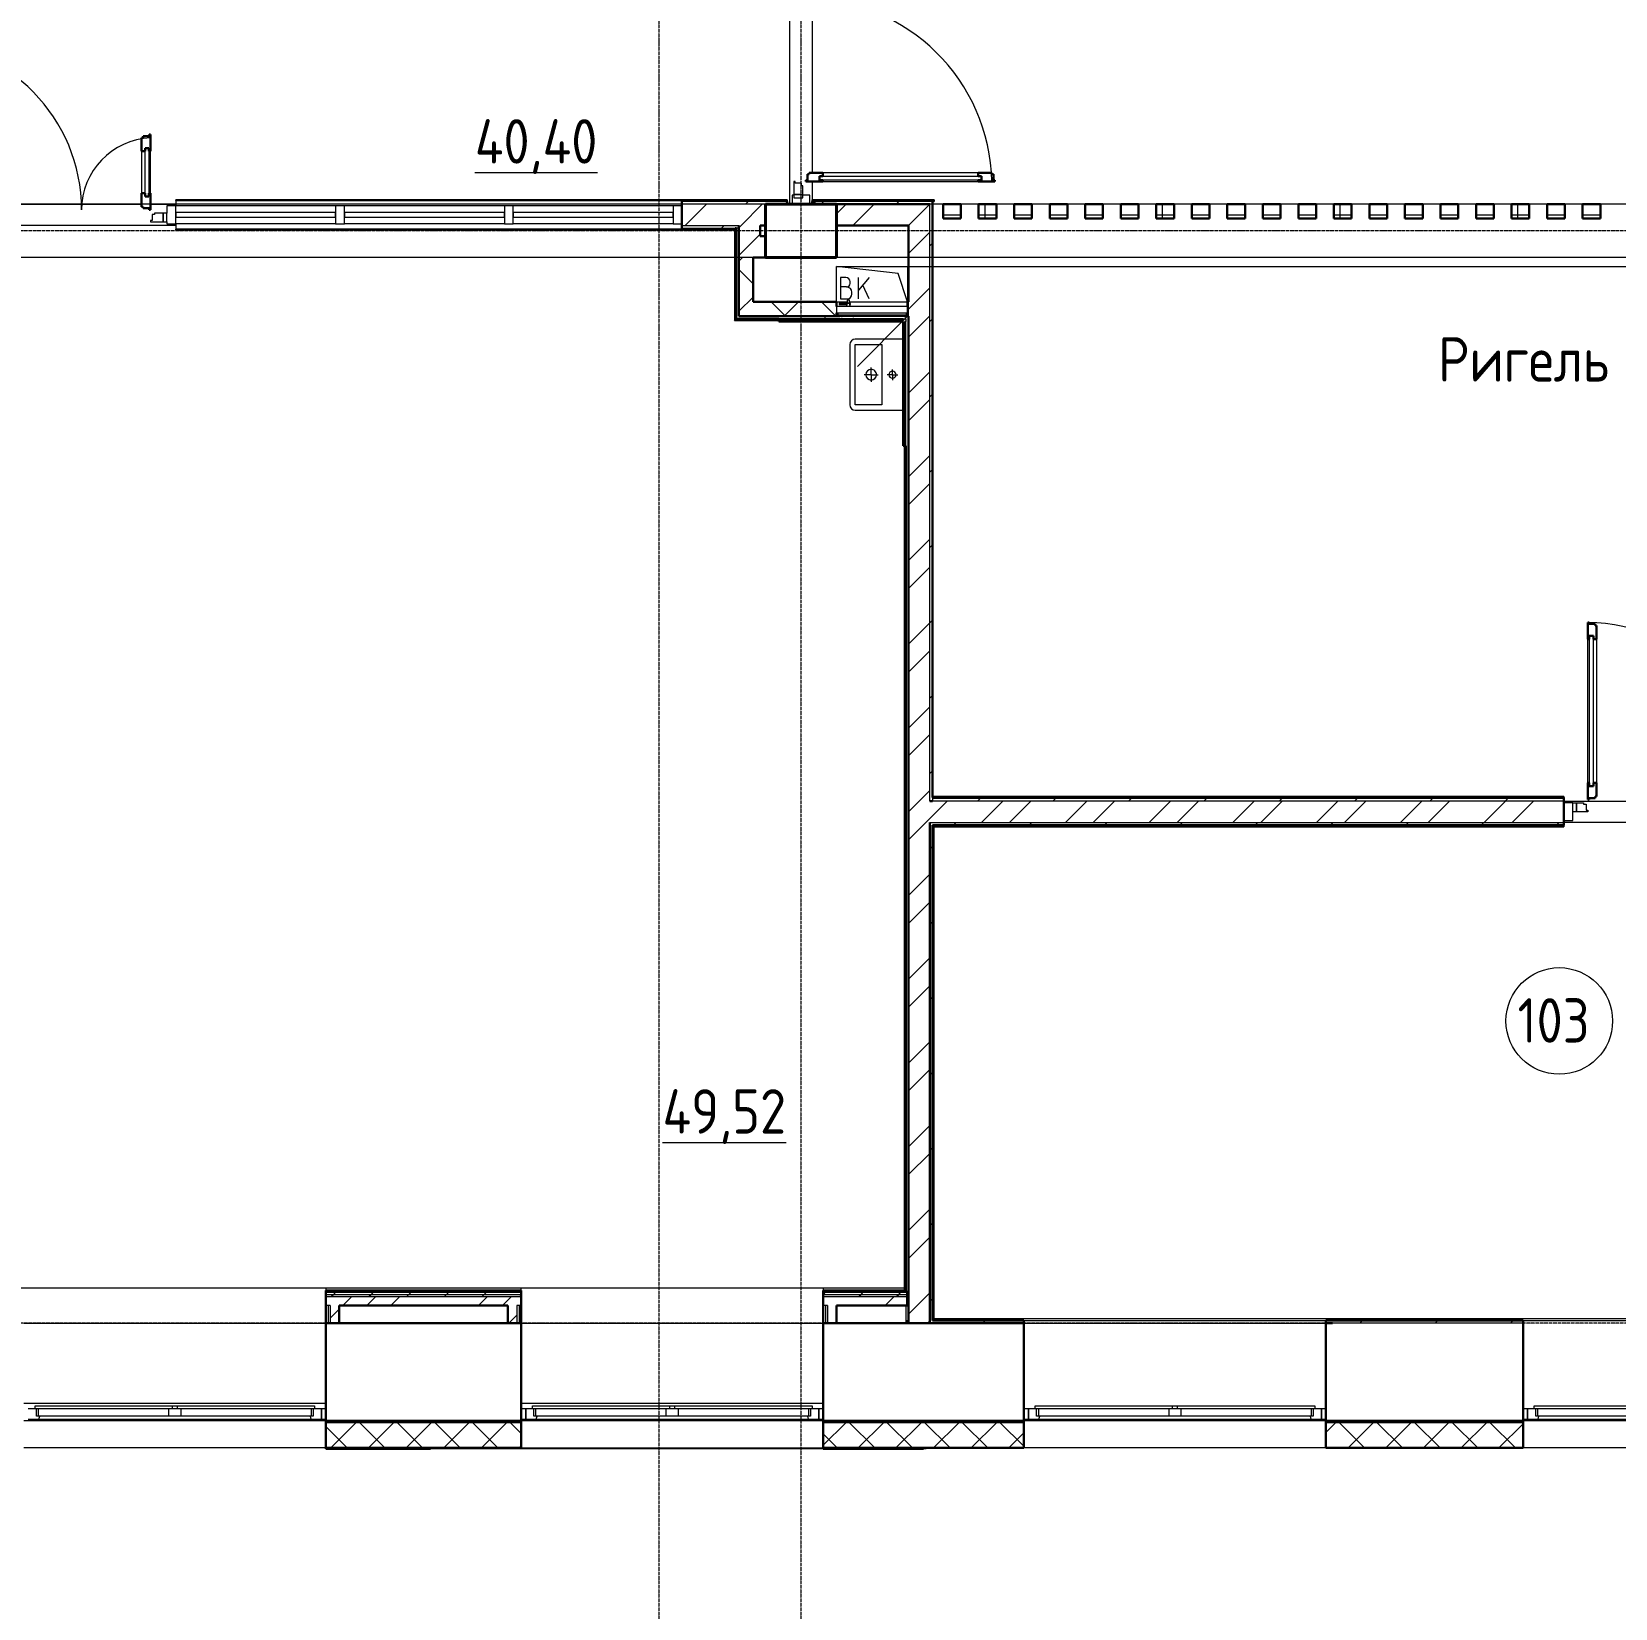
# Model space of a CAD drawing. Header units: millimetres. Extents: x -215207 to 92095, y -30385 to 123050.
# Drawn here: x -186466 to -177550, y -17164 to -8287 of the extents above; entities that cross this region are included whole.
import ezdxf

# ---------------------------------------------------------------- set-up
doc = ezdxf.new("R2010")
doc.units = ezdxf.units.MM
for name, pattern in [('ADSK_Линия сетки', [25, 20, -2.5, 0, -2.5]), ('ADSK_Сверху', [4.5, 3, -1.5]), ('ADSK_Штриховая_ш3 п1_5', [4.5, 3, -1.5])]:
    doc.linetypes.add(name, pattern=pattern)
for name, color, linetype, lineweight in [('_ Окна', 7, 'Continuous', 9), ('Аннотация', 7, 'Continuous', 20), ('Витраж', 7, 'Continuous', 9), ('Двери', 7, 'Continuous', 9), ('Линии', 7, 'Continuous', 9), ('Марки помещений', 7, 'Continuous', 20), ('Несущие колонны', 7, 'Continuous', 20), ('Оборудование', 7, 'Continuous', 20), ('Ограждение', 7, 'Continuous', 9), ('Окна', 7, 'Continuous', 9), ('Оси', 7, 'Continuous', 9), ('Панели витража', 7, 'Continuous', 9), ('Перекрытие', 7, 'Continuous', 20), ('Стены внутренние', 7, 'Continuous', 20), ('Стены наружные', 7, 'Continuous', 20), ('Стены штриховка', 7, 'Continuous', 9), ('Узлы', 7, 'Continuous', 20)]:
    doc.layers.add(name, color=color, linetype=linetype, lineweight=lineweight)
doc.layers.add('Двери открывание', color=7, linetype='Continuous', lineweight=9, true_color=0xc0c0c0)
doc.styles.add('GOST Common_3', font='GOST_Common.ttf', dxfattribs={"width": 0.9, "height": 2.5})

# ---------------------------------------------------------------- blocks, each defined once
blk = doc.blocks.new('1 этаж 21082025')
at = {"lineweight": 18}
for p, q in [((18346.8, -41090.9), (18000, -41050)), ((18000, -41250), (18000, -41050)), ((18000, -41050), (18400, -41050)), ((18400, -41250), (18346.8, -41090.9)), ((18400, -41050), (18400, -41250)), ((18053.3, -41112.8), (18023.3, -41112.8)), ((18023.3, -41112.8), (18023.3, -41232.8)), ((18056.6, -41166.1), (18023.3, -41166.1)), ((18076.6, -41146.1), (18076.6, -41136.1)), ((18183.3, -41112.8), (18123.3, -41184.3)), ((18123.3, -41232.8), (18123.3, -41112.8)), ((18183.3, -41232.8), (18147.3, -41155.6)), ((18023.3, -41232.8), (18059.9, -41232.8)), ((18086.6, -41206.1), (18086.6, -41196.1))]:
    blk.add_line(p, q, dxfattribs=at)
for centre, radius, start, end in [((18053.3, -41136.1), 23.3, 0, 90), ((18056.6, -41146.1), 20, 270, 0), ((18056.6, -41196.1), 30, 0, 90), ((18059.9, -41206.1), 26.7, 270, 0)]:
    blk.add_arc(centre, radius, start, end, dxfattribs=at)
at = {"layer": '_ Окна', "lineweight": 18}
for p, q in [((13488, -47482), (13450, -47482)), ((13496, -47523), (13496, -47482)), ((15054, -47482), (15054, -47523)), ((15100, -47482), (15062, -47482)), ((15100, -47540), (15100, -47482)), ((16288, -47482), (16250, -47482)), ((16250, -47482), (16250, -47540)), ((16296, -47523), (16296, -47482)), ((17854, -47482), (17854, -47523)), ((17900, -47482), (17862, -47482)), ((17900, -47540), (17900, -47482)), ((19118, -47482), (19080, -47482)), ((19080, -47482), (19080, -47540)), ((19126, -47523), (19126, -47482)), ((20684, -47482), (20684, -47523)), ((20730, -47482), (20692, -47482)), ((20730, -47540), (20730, -47482)), ((21928, -47482), (21890, -47482)), ((21890, -47482), (21890, -47540)), ((21936, -47523), (21936, -47482)), ((13450, -47540), (13509.4, -47540)), ((13508, -47523), (13496, -47523)), ((13509.4, -47540), (13514, -47523)), ((15036, -47523), (15040.6, -47540)), ((15040.6, -47540), (15100, -47540)), ((15054, -47523), (15042, -47523)), ((16250, -47540), (16309.4, -47540)), ((16308, -47523), (16296, -47523)), ((16309.4, -47540), (16314, -47523)), ((17836, -47523), (17840.6, -47540)), ((17840.6, -47540), (17900, -47540)), ((17854, -47523), (17842, -47523)), ((19080, -47540), (19139.4, -47540)), ((19138, -47523), (19126, -47523)), ((19139.4, -47540), (19144, -47523)), ((20666, -47523), (20670.6, -47540)), ((20670.6, -47540), (20730, -47540)), ((20684, -47523), (20672, -47523)), ((21890, -47540), (21949.4, -47540)), ((21948, -47523), (21936, -47523)), ((21949.4, -47540), (21954, -47523))]:
    blk.add_line(p, q, dxfattribs=at)
at = {"layer": '_ Окна'}
for p, q in [((15125, -47482), (15100, -47482)), ((15100, -47482), (15100, -47540)), ((16250, -47482), (16225, -47482)), ((16250, -47540), (16250, -47482)), ((17925, -47482), (17900, -47482)), ((17900, -47482), (17900, -47540)), ((19080, -47482), (19055, -47482)), ((19080, -47540), (19080, -47482)), ((20755, -47482), (20730, -47482)), ((20730, -47482), (20730, -47540)), ((21890, -47482), (21865, -47482)), ((21890, -47540), (21890, -47482)), ((15100, -47540), (15125, -47540)), ((16225, -47540), (16250, -47540)), ((17900, -47540), (17925, -47540)), ((19055, -47540), (19080, -47540)), ((20730, -47540), (20755, -47540)), ((21865, -47540), (21890, -47540))]:
    blk.add_line(p, q, dxfattribs=at)
at = {"layer": 'Витраж', "lineweight": 18, "extrusion": (0, 0, -1)}
for p, q in [((17750, -40650), (17750, -40700)), ((17760, -40650), (17750, -40650)), ((17850, -40650), (17810, -40650)), ((17850, -40700), (17850, -40650)), ((14280, -40710), (14230, -40710)), ((14230, -40710), (14230, -40750)), ((14280, -40810), (14280, -40710)), ((15229.7, -40710), (15179.7, -40710)), ((15179.7, -40710), (15179.7, -40810)), ((15229.7, -40810), (15229.7, -40710)), ((16180, -40710), (16130, -40710)), ((16130, -40710), (16130, -40810)), ((16180, -40810), (16180, -40710)), ((17130, -40710), (17080, -40710)), ((17080, -40710), (17080, -40810)), ((17130, -40810), (17130, -40710)), ((17750, -40700), (17850, -40700)), ((14230, -40800), (14230, -40810)), ((14230, -40810), (14280, -40810)), ((15179.7, -40810), (15229.7, -40810)), ((16130, -40810), (16180, -40810)), ((17080, -40810), (17130, -40810)), ((22145, -44070), (22095, -44070)), ((22095, -44070), (22095, -44170)), ((22145, -44170), (22145, -44120)), ((22095, -44170), (22145, -44170))]:
    blk.add_line(p, q, dxfattribs=at)
at = {"layer": 'Витраж'}
for p, q in [((15179.7, -40710), (14280, -40710)), ((16130, -40710), (15229.7, -40710)), ((17080, -40710), (16180, -40710)), ((15179.7, -40810), (14280, -40810)), ((16130, -40810), (15229.7, -40810)), ((17080, -40810), (16180, -40810))]:
    blk.add_line(p, q, dxfattribs=at)
at = {"layer": 'Двери', "lineweight": 30}
for p, q in [((14096, -40326), (14088, -40326)), ((14088, -40326), (14088, -40402)), ((14130, -40317), (14096, -40317)), ((14096, -40317), (14096, -40326)), ((14108, -40402), (14108, -40384)), ((14108, -40384), (14129, -40384)), ((14129, -40384), (14129, -40402)), ((14138, -40308), (14130, -40308)), ((14130, -40308), (14130, -40317)), ((14138, -40402), (14138, -40308)), ((14088, -40402), (14108, -40402)), ((14129, -40402), (14138, -40402)), ((17837, -40531), (17837, -40565)), ((17846, -40531), (17837, -40531)), ((17922, -40523), (17846, -40523)), ((17846, -40523), (17846, -40531)), ((17922, -40543), (17904, -40543)), ((17904, -40543), (17904, -40564)), ((17904, -40564), (17922, -40564)), ((17922, -40523), (17922, -40543)), ((17922, -40564), (17922, -40573)), ((18874, -40523), (18798, -40523)), ((18798, -40523), (18798, -40543)), ((18798, -40543), (18816, -40543)), ((18798, -40564), (18798, -40573)), ((18816, -40564), (18798, -40564)), ((18816, -40543), (18816, -40564)), ((18874, -40531), (18874, -40523)), ((18883, -40531), (18874, -40531)), ((18883, -40565), (18883, -40531)), ((14088, -40638), (14088, -40714)), ((14088, -40638), (14108, -40638)), ((14108, -40638), (14108, -40656)), ((14129, -40638), (14138, -40638)), ((14129, -40656), (14129, -40638)), ((14138, -40732), (14138, -40638)), ((17837, -40565), (17828, -40565)), ((17828, -40565), (17828, -40573)), ((17828, -40573), (17922, -40573)), ((18798, -40573), (18892, -40573)), ((18892, -40565), (18883, -40565)), ((18892, -40573), (18892, -40565)), ((14088, -40714), (14096, -40714)), ((14096, -40714), (14096, -40723)), ((14096, -40723), (14130, -40723)), ((14108, -40656), (14129, -40656)), ((14130, -40723), (14130, -40732)), ((14130, -40732), (14138, -40732)), ((22229, -43054), (22237, -43054)), ((22229, -43148), (22229, -43054)), ((22237, -43054), (22237, -43063)), ((22238, -43148), (22229, -43148)), ((22237, -43063), (22271, -43063)), ((22238, -43130), (22238, -43148)), ((22262, -43130), (22238, -43130)), ((22262, -43148), (22262, -43130)), ((22279, -43148), (22262, -43148)), ((22271, -43063), (22271, -43072)), ((22271, -43072), (22279, -43072)), ((22279, -43072), (22279, -43148)), ((22229, -44052), (22229, -43958)), ((22238, -43958), (22229, -43958)), ((22238, -43976), (22238, -43958)), ((22262, -43976), (22238, -43976)), ((22262, -43958), (22262, -43976)), ((22279, -43958), (22262, -43958)), ((22271, -44034), (22271, -44043)), ((22279, -44034), (22271, -44034)), ((22279, -43958), (22279, -44034)), ((22237, -44052), (22229, -44052)), ((22237, -44043), (22237, -44052)), ((22271, -44043), (22237, -44043))]:
    blk.add_line(p, q, dxfattribs=at)
at = {"layer": 'Двери'}
for p, q in [((14108, -40656), (14108, -40384)), ((14108, -40384), (14129, -40384)), ((14129, -40384), (14129, -40656)), ((14088, -40402), (14088, -40638)), ((14138, -40638), (14138, -40402)), ((17904, -40543), (18816, -40543)), ((17904, -40564), (17904, -40543)), ((18816, -40564), (17904, -40564)), ((18798, -40523), (17922, -40523)), ((18816, -40543), (18816, -40564)), ((17768, -40573), (17760, -40573)), ((17760, -40573), (17760, -40645)), ((17810, -40645), (17760, -40645)), ((17760, -40645), (17760, -40665)), ((17760, -40645), (17810, -40645)), ((17768, -40582), (17768, -40573)), ((17802, -40582), (17768, -40582)), ((17802, -40596), (17802, -40582)), ((17810, -40596), (17802, -40596)), ((17810, -40645), (17810, -40596)), ((17810, -40665), (17810, -40645)), ((17922, -40573), (18798, -40573)), ((14129, -40656), (14108, -40656)), ((17760, -40665), (17810, -40665)), ((14147, -40792), (14138, -40792)), ((14138, -40792), (14138, -40800)), ((14138, -40800), (14210, -40800)), ((14161, -40758), (14147, -40758)), ((14147, -40758), (14147, -40792)), ((14161, -40750), (14161, -40758)), ((14210, -40750), (14161, -40750)), ((14230, -40750), (14210, -40750)), ((14210, -40750), (14210, -40800)), ((14210, -40800), (14210, -40750)), ((14210, -40800), (14230, -40800)), ((14230, -40800), (14230, -40750)), ((22229, -43958), (22229, -43148)), ((22238, -43130), (22238, -43976)), ((22262, -43130), (22238, -43130)), ((22262, -43976), (22262, -43130)), ((22279, -43148), (22279, -43958)), ((22238, -43976), (22262, -43976)), ((22145, -44070), (22165, -44070)), ((22145, -44120), (22145, -44070)), ((22165, -44120), (22145, -44120)), ((22165, -44070), (22165, -44120)), ((22165, -44070), (22206, -44070)), ((22165, -44120), (22165, -44070)), ((22229, -44120), (22165, -44120)), ((22206, -44070), (22206, -44078)), ((22206, -44078), (22220, -44078)), ((22220, -44078), (22220, -44112)), ((22220, -44112), (22229, -44112)), ((22229, -44112), (22229, -44120))]:
    blk.add_line(p, q, dxfattribs=at)
at = {"layer": 'Двери открывание'}
for centre, radius, start, end in [((17828, -40591), 1046, 0.98602, 90), ((12804, -40732), 946, 0, 88.90974), ((14156, -40732), 406, 92.54104, 180), ((22211, -44052), 998, 0, 88.96655)]:
    blk.add_arc(centre, radius, start, end, dxfattribs=at)
at = {"layer": 'Линии', "linetype": 'ADSK_Сверху'}
for p, q in [((43405, -40700), (10195, -40700)), ((43405, -41000), (10195, -41000))]:
    blk.add_line(p, q, dxfattribs=at)
at = {"layer": 'Линии', "linetype": 'ADSK_Штриховая_ш3 п1_5'}
blk.add_line((18000, -41050), (30560, -41050), dxfattribs=at)
at = {"layer": 'Марки помещений'}
blk.add_circle((22068.7, -45298.1), 300, dxfattribs=at)
at = {"layer": 'Несущие колонны', "lineweight": 40}
for p, q in [((17600, -40700), (18000, -40700)), ((17600, -41000), (17600, -40700)), ((18000, -40700), (17600, -40700)), ((18000, -40700), (18000, -41000)), ((17600, -40820), (17600, -41000)), ((18000, -41000), (18000, -40820)), ((18000, -41000), (17600, -41000)), ((17600, -41000), (18000, -41000))]:
    blk.add_line(p, q, dxfattribs=at)
at = {"layer": 'Несущие колонны'}
for p, q in [((17600, -40700), (17600, -40820)), ((18000, -40820), (18000, -40700))]:
    blk.add_line(p, q, dxfattribs=at)
at = {"layer": 'Оборудование'}
for p, q in [((18000, -41275), (18000, -41311.4)), ((18400, -41275), (18000, -41275)), ((18015.8, -41259.6), (18015.8, -41264.6)), ((18061.7, -41259.6), (18015.8, -41259.6)), ((18015.8, -41264.6), (18061.7, -41264.6)), ((18056.8, -41259.1), (18056.8, -41275)), ((18076.1, -41259.1), (18056.8, -41259.1)), ((18060.4, -41257.1), (18058.4, -41259.1)), ((18060.4, -41239.7), (18060.4, -41257.1)), ((18072.6, -41239.7), (18060.4, -41239.7)), ((18072.6, -41257.1), (18060.4, -41257.1)), ((18079.6, -41259.6), (18071.3, -41259.6)), ((18071.3, -41264.6), (18079.6, -41264.6)), ((18072.6, -41257.1), (18072.6, -41239.7)), ((18074.6, -41259.1), (18072.6, -41257.1)), ((18076.1, -41275), (18076.1, -41259.1)), ((18079.6, -41264.6), (18079.6, -41259.6)), ((18400, -41311.4), (18400, -41275)), ((18000.9, -41312.3), (18399.1, -41312.3)), ((18007, -41312.3), (18007, -41322)), ((18008, -41323), (18392, -41323)), ((18019, -41324.5), (18019, -41330)), ((18019, -41330), (18381, -41330)), ((18028, -41330), (18028, -41332)), ((18028, -41332), (18032, -41332)), ((18092.5, -41332), (18032, -41332)), ((18092.5, -41332), (18096.5, -41332)), ((18096.5, -41332), (18096.5, -41330)), ((18400, -41330), (18117.2, -41612.8)), ((18381, -41330), (18381, -41324.5)), ((18393, -41322), (18393, -41312.3))]:
    blk.add_line(p, q, dxfattribs=at)
for points, knots in [([(18000, -41311.4), (18000, -41311.5), (18000, -41311.6), (18000.1, -41311.8), (18000.2, -41312), (18000.4, -41312.1), (18000.5, -41312.2), (18000.7, -41312.3), (18000.8, -41312.3), (18000.9, -41312.3)], [0, 0, 0, 0, 0.166667, 0.333333, 0.458333, 0.583333, 0.708333, 0.833333, 1, 1, 1, 1]), ([(18007, -41322), (18007, -41322.1), (18007, -41322.3), (18007.1, -41322.5), (18007.2, -41322.7), (18007.4, -41322.8), (18007.5, -41322.9), (18007.6, -41322.9), (18007.7, -41323), (18007.9, -41323), (18008, -41323)], [0, 0, 0, 0, 0.166667, 0.333333, 0.458333, 0.583333, 0.666667, 0.75, 0.833333, 1, 1, 1, 1]), ([(18017.5, -41323), (18017.6, -41323), (18017.8, -41323), (18018.1, -41323.1), (18018.2, -41323.2), (18018.4, -41323.3), (18018.6, -41323.4), (18018.7, -41323.6), (18018.8, -41323.8), (18018.9, -41323.9), (18019, -41324.2), (18019, -41324.4), (18019, -41324.5)], [0, 0, 0, 0, 0.166667, 0.25, 0.333333, 0.416667, 0.5, 0.583333, 0.666667, 0.75, 0.833333, 1, 1, 1, 1]), ([(18381, -41324.5), (18381, -41324.4), (18381, -41324.2), (18381.1, -41323.9), (18381.2, -41323.8), (18381.3, -41323.6), (18381.4, -41323.4), (18381.6, -41323.3), (18381.8, -41323.2), (18381.9, -41323.1), (18382.2, -41323), (18382.4, -41323), (18382.5, -41323)], [-1, -1, -1, -1, -0.833333, -0.75, -0.666667, -0.583333, -0.5, -0.416667, -0.333333, -0.25, -0.166667, 0, 0, 0, 0]), ([(18392, -41323), (18392.1, -41323), (18392.3, -41323), (18392.4, -41322.9), (18392.5, -41322.9), (18392.6, -41322.8), (18392.8, -41322.7), (18392.9, -41322.5), (18393, -41322.3), (18393, -41322.1), (18393, -41322)], [-1, -1, -1, -1, -0.833333, -0.75, -0.666667, -0.583333, -0.458333, -0.333333, -0.166667, 0, 0, 0, 0]), ([(18399.1, -41312.3), (18399.2, -41312.3), (18399.3, -41312.3), (18399.5, -41312.2), (18399.6, -41312.1), (18399.8, -41312), (18399.9, -41311.8), (18400, -41311.6), (18400, -41311.5), (18400, -41311.4)], [-1, -1, -1, -1, -0.833333, -0.75, -0.583333, -0.458333, -0.333333, -0.166667, 0, 0, 0, 0])]:
    blk.add_open_spline(points, degree=3, knots=knots, dxfattribs=at)
at = {"layer": 'Ограждение'}
for p, q in [((14280, -40680), (14280, -40675)), ((17722.5, -40675), (14280, -40675)), ((17722.5, -40675), (17722.5, -40685)), ((17862.5, -40685), (17862.5, -40675)), ((18550, -40675), (17862.5, -40675)), ((18540, -40685), (18550, -40685)), ((18550, -40675), (18550, -40685)), ((14280, -40845), (14280, -40840)), ((14280, -40845), (17425, -40845)), ((17425, -40845), (17430, -40840)), ((17425, -40845), (17425, -41355)), ((17425, -41355), (17430, -41350)), ((17425, -41355), (17675, -41355)), ((18380, -42060), (18380, -46800)), ((22095, -44035), (18540, -44035)), ((22095, -44035), (22095, -44040)), ((18540, -44195), (18550, -44205)), ((18550, -44205), (22095, -44205)), ((18550, -46975), (18550, -44205)), ((22095, -44195), (22095, -44205)), ((10215, -46800), (18385, -46800)), ((13425, -46800), (15125, -46800)), ((15125, -46800), (15125, -46815)), ((16225, -46815), (16225, -46800)), ((16225, -46800), (17925, -46800)), ((17925, -46800), (17925, -46815)), ((18390, -46900), (18390, -47000)), ((18550, -46975), (18540, -46985)), ((24390, -46975), (18550, -46975)), ((13425, -47000), (15125, -47000)), ((16225, -47000), (17925, -47000)), ((13425, -47450), (15125, -47450)), ((16225, -47450), (17925, -47450))]:
    blk.add_line(p, q, dxfattribs=at)
at = {"layer": 'Ограждение', "linetype": 'Continuous'}
for p, q in [((14336, -40680), (14336, -40675)), ((14936, -40680), (14936, -40675)), ((15536, -40680), (15536, -40675)), ((16136, -40680), (16136, -40675)), ((16736, -40680), (16736, -40675)), ((17336, -40680), (17336, -40675)), ((17936, -40680), (17936, -40675)), ((18536, -40680), (18536, -40675)), ((19136, -44040), (19136, -44035)), ((19736, -44040), (19736, -44035)), ((20336, -44040), (20336, -44035)), ((20936, -44040), (20936, -44035)), ((21536, -44040), (21536, -44035))]:
    blk.add_line(p, q, dxfattribs=at)
at = {"layer": 'Окна'}
for p, q in [((13488, -47465), (14260, -47465)), ((13488, -47482), (13488, -47465)), ((14260, -47482), (13488, -47482)), ((13508, -47523), (13508, -47482)), ((14240, -47482), (14240, -47523)), ((14260, -47465), (14290, -47465)), ((14260, -47465), (14260, -47482)), ((14290, -47482), (14260, -47482)), ((14290, -47465), (15062, -47465)), ((14290, -47482), (14290, -47465)), ((15062, -47482), (14290, -47482)), ((14310, -47523), (14310, -47482)), ((15042, -47482), (15042, -47523)), ((15062, -47465), (15062, -47482)), ((16288, -47465), (17060, -47465)), ((16288, -47482), (16288, -47465)), ((17060, -47482), (16288, -47482)), ((16308, -47523), (16308, -47482)), ((17040, -47482), (17040, -47523)), ((17060, -47465), (17090, -47465)), ((17060, -47465), (17060, -47482)), ((17090, -47482), (17060, -47482)), ((17090, -47465), (17862, -47465)), ((17090, -47482), (17090, -47465)), ((17862, -47482), (17090, -47482)), ((17110, -47523), (17110, -47482)), ((17842, -47482), (17842, -47523)), ((17862, -47465), (17862, -47482)), ((19118, -47465), (19890, -47465)), ((19118, -47482), (19118, -47465)), ((19890, -47482), (19118, -47482)), ((19138, -47523), (19138, -47482)), ((19870, -47482), (19870, -47523)), ((19890, -47465), (19920, -47465)), ((19890, -47465), (19890, -47482)), ((19920, -47482), (19890, -47482)), ((19920, -47465), (20692, -47465)), ((19920, -47482), (19920, -47465)), ((20692, -47482), (19920, -47482)), ((19940, -47523), (19940, -47482)), ((20672, -47482), (20672, -47523)), ((20692, -47465), (20692, -47482)), ((21928, -47465), (22700, -47465)), ((21928, -47482), (21928, -47465)), ((22700, -47482), (21928, -47482)), ((21948, -47523), (21948, -47482)), ((14240, -47523), (13508, -47523)), ((13509.4, -47540), (15040.6, -47540)), ((14310, -47523), (14240, -47523)), ((15042, -47523), (14310, -47523)), ((17040, -47523), (16308, -47523)), ((16309.4, -47540), (17840.6, -47540)), ((17110, -47523), (17040, -47523)), ((17842, -47523), (17110, -47523)), ((19870, -47523), (19138, -47523)), ((19139.4, -47540), (20670.6, -47540)), ((19940, -47523), (19870, -47523)), ((20672, -47523), (19940, -47523)), ((22680, -47523), (21948, -47523)), ((21949.4, -47540), (23480.6, -47540))]:
    blk.add_line(p, q, dxfattribs=at)
at = {"layer": 'Оси', "linetype": 'ADSK_Линия сетки'}
for p, q in [((17000, -29900), (17000, -60626.1)), ((17800, -29900), (17800, -60626.1)), ((62867.3, -40850), (-14072.3, -40850)), ((62867.3, -47000), (-14072.3, -47000))]:
    blk.add_line(p, q, dxfattribs=at)
at = {"layer": 'Панели витража', "lineweight": 18}
for p, q in [((15179.7, -40747.5), (14280, -40747.5)), ((14280, -40747.5), (14280, -40772.5)), ((14280, -40772.5), (15179.7, -40772.5)), ((15179.7, -40772.5), (15179.7, -40747.5)), ((16130, -40747.5), (15229.7, -40747.5)), ((15229.7, -40747.5), (15229.7, -40772.5)), ((15229.7, -40772.5), (16130, -40772.5)), ((16130, -40772.5), (16130, -40747.5)), ((17080, -40747.5), (16180, -40747.5)), ((16180, -40747.5), (16180, -40772.5)), ((16180, -40772.5), (17080, -40772.5)), ((17080, -40772.5), (17080, -40747.5))]:
    blk.add_line(p, q, dxfattribs=at)
at = {"layer": 'Перекрытие', "color": 49, "true_color": 0x464646}
for p, q in [((17737.5, -40700), (17737.5, -38620)), ((12872, -40700), (14088, -40700)), ((14138, -40700), (14280, -40700)), ((18600, -40700), (18540, -40700)), ((18800, -40700), (18700, -40700)), ((19000, -40700), (18900, -40700)), ((19200, -40700), (19100, -40700)), ((19400, -40700), (19300, -40700)), ((19600, -40700), (19500, -40700)), ((19800, -40700), (19700, -40700)), ((20000, -40700), (19900, -40700)), ((20200, -40700), (20100, -40700)), ((20400, -40700), (20300, -40700)), ((20600, -40700), (20500, -40700)), ((20800, -40700), (20700, -40700)), ((21000, -40700), (20900, -40700)), ((21200, -40700), (21100, -40700)), ((21400, -40700), (21300, -40700)), ((21600, -40700), (21500, -40700)), ((21800, -40700), (21700, -40700)), ((22000, -40700), (21900, -40700)), ((22200, -40700), (22100, -40700)), ((22400, -40700), (22300, -40700)), ((18000, -41250), (18000, -41050)), ((18000, -41050), (18400, -41050)), ((18400, -41050), (18400, -41250))]:
    blk.add_line(p, q, dxfattribs=at)
at = {"layer": 'Стены внутренние', "lineweight": 30}
for p, q in [((18700, -40700), (18600, -40700)), ((18600, -40700), (18600, -40780)), ((18700, -40780), (18700, -40700)), ((18900, -40700), (18800, -40700)), ((18800, -40700), (18800, -40780)), ((18900, -40780), (18900, -40700)), ((19100, -40700), (19000, -40700)), ((19000, -40700), (19000, -40780)), ((19100, -40780), (19100, -40700)), ((19300, -40700), (19200, -40700)), ((19200, -40700), (19200, -40780)), ((19300, -40780), (19300, -40700)), ((19500, -40700), (19400, -40700)), ((19400, -40700), (19400, -40780)), ((19500, -40780), (19500, -40700)), ((19700, -40700), (19600, -40700)), ((19600, -40700), (19600, -40780)), ((19700, -40780), (19700, -40700)), ((19900, -40700), (19800, -40700)), ((19800, -40700), (19800, -40780)), ((19900, -40780), (19900, -40700)), ((20100, -40700), (20000, -40700)), ((20000, -40700), (20000, -40780)), ((20100, -40780), (20100, -40700)), ((20300, -40700), (20200, -40700)), ((20200, -40700), (20200, -40780)), ((20300, -40780), (20300, -40700)), ((20500, -40700), (20400, -40700)), ((20400, -40700), (20400, -40780)), ((20500, -40780), (20500, -40700)), ((20700, -40700), (20600, -40700)), ((20600, -40700), (20600, -40780)), ((20700, -40780), (20700, -40700)), ((20900, -40700), (20800, -40700)), ((20800, -40700), (20800, -40780)), ((20900, -40780), (20900, -40700)), ((21100, -40700), (21000, -40700)), ((21000, -40700), (21000, -40780)), ((21100, -40780), (21100, -40700)), ((21300, -40700), (21200, -40700)), ((21200, -40700), (21200, -40780)), ((21300, -40780), (21300, -40700)), ((21500, -40700), (21400, -40700)), ((21400, -40700), (21400, -40780)), ((21500, -40780), (21500, -40700)), ((21700, -40700), (21600, -40700)), ((21600, -40700), (21600, -40780)), ((21700, -40780), (21700, -40700)), ((21900, -40700), (21800, -40700)), ((21800, -40700), (21800, -40780)), ((21900, -40780), (21900, -40700)), ((22100, -40700), (22000, -40700)), ((22000, -40700), (22000, -40780)), ((22100, -40780), (22100, -40700)), ((22300, -40700), (22200, -40700)), ((22200, -40700), (22200, -40780)), ((22300, -40780), (22300, -40700)), ((18600, -40780), (18700, -40780)), ((18800, -40780), (18900, -40780)), ((19000, -40780), (19100, -40780)), ((19200, -40780), (19300, -40780)), ((19400, -40780), (19500, -40780)), ((19600, -40780), (19700, -40780)), ((19800, -40780), (19900, -40780)), ((20000, -40780), (20100, -40780)), ((20200, -40780), (20300, -40780)), ((20400, -40780), (20500, -40780)), ((20600, -40780), (20700, -40780)), ((20800, -40780), (20900, -40780)), ((21000, -40780), (21100, -40780)), ((21200, -40780), (21300, -40780)), ((21400, -40780), (21500, -40780)), ((21600, -40780), (21700, -40780)), ((21800, -40780), (21900, -40780)), ((22000, -40780), (22100, -40780)), ((22200, -40780), (22300, -40780)), ((15125, -47000), (15125, -47550)), ((16150, -47000), (15200, -47000)), ((16225, -47550), (16225, -47000)), ((17925, -47000), (17925, -47550)), ((18405, -47000), (18000, -47000)), ((19055, -47550), (19055, -47000)), ((20792.5, -47000), (20755, -47000)), ((20755, -47000), (20755, -47550)), ((21865, -47550), (21865, -47000)), ((15125, -47550), (16225, -47550)), ((15125, -47560), (15125, -47702)), ((16225, -47702), (16225, -47560)), ((17925, -47550), (19055, -47550)), ((17925, -47560), (17925, -47702)), ((19055, -47702), (19055, -47560)), ((20755, -47550), (21865, -47550)), ((20755, -47560), (20755, -47702)), ((21865, -47702), (21865, -47560)), ((15125, -47702), (16225, -47702)), ((17925, -47702), (19055, -47702)), ((20755, -47702), (21865, -47702))]:
    blk.add_line(p, q, dxfattribs=at)
at = {"layer": 'Стены внутренние', "linetype": 'Continuous', "lineweight": 9}
for p, q in [((18836, -40780), (18836, -40700)), ((19836, -40780), (19836, -40700)), ((20836, -40780), (20836, -40700)), ((21836, -40780), (21836, -40700)), ((18600, -40760.3), (18700, -40760.3)), ((18800, -40760.3), (18900, -40760.3)), ((19000, -40760.3), (19100, -40760.3)), ((19200, -40760.3), (19300, -40760.3)), ((19400, -40760.3), (19500, -40760.3)), ((19600, -40760.3), (19700, -40760.3)), ((19800, -40760.3), (19900, -40760.3)), ((20000, -40760.3), (20100, -40760.3)), ((20200, -40760.3), (20300, -40760.3)), ((20400, -40760.3), (20500, -40760.3)), ((20600, -40760.3), (20700, -40760.3)), ((20800, -40760.3), (20900, -40760.3)), ((21000, -40760.3), (21100, -40760.3)), ((21200, -40760.3), (21300, -40760.3)), ((21400, -40760.3), (21500, -40760.3)), ((21600, -40760.3), (21700, -40760.3)), ((21800, -40760.3), (21900, -40760.3)), ((22000, -40760.3), (22100, -40760.3)), ((22200, -40760.3), (22300, -40760.3)), ((15243.8, -47700), (15125, -47581.2)), ((15154.3, -47700), (15294.3, -47560)), ((15455.9, -47700), (15315.9, -47560)), ((15366.5, -47700), (15506.5, -47560)), ((15668, -47700), (15528, -47560)), ((15578.6, -47700), (15718.6, -47560)), ((15880.2, -47700), (15740.2, -47560)), ((15790.7, -47700), (15930.7, -47560)), ((16092.3, -47700), (15952.3, -47560)), ((16002.8, -47700), (16142.8, -47560)), ((16225, -47620.6), (16164.4, -47560)), ((17927, -47685), (18052, -47560)), ((18213.6, -47700), (18073.6, -47560)), ((18124.2, -47700), (18264.2, -47560)), ((18425.8, -47700), (18285.8, -47560)), ((18336.3, -47700), (18476.3, -47560)), ((18637.9, -47700), (18497.9, -47560)), ((18548.4, -47700), (18688.4, -47560)), ((18850, -47700), (18710, -47560)), ((18760.6, -47700), (18900.6, -47560)), ((19053, -47690.9), (18922.1, -47560)), ((20755, -47614.8), (20809.8, -47560)), ((20971.3, -47700), (20831.3, -47560)), ((20881.9, -47700), (21021.9, -47560)), ((21183.5, -47700), (21043.5, -47560)), ((21094, -47700), (21234, -47560)), ((21395.6, -47700), (21255.6, -47560)), ((21306.1, -47700), (21446.1, -47560)), ((21607.7, -47700), (21467.7, -47560)), ((21518.3, -47700), (21658.3, -47560)), ((21819.9, -47700), (21679.9, -47560)), ((21730.4, -47700), (21863, -47567.4)), ((16215, -47700), (16223, -47692)), ((18001.5, -47700), (17925, -47623.5)), ((17925, -47689.9), (17927, -47689.9)), ((18972.7, -47700), (19055, -47617.7)), ((20759.2, -47700), (20755, -47695.8)), ((15241.5, -47700), (15240.4, -47702)), ((16083.4, -47702), (16082.3, -47700)), ((17960.5, -47702), (17959.4, -47700)), ((18547.1, -47702), (18546, -47700)), ((21362.7, -47702), (21361.6, -47700))]:
    blk.add_line(p, q, dxfattribs=at)
at = {"layer": 'Стены внутренние'}
for p, q in [((19055, -47000), (20755, -47000)), ((21865, -47000), (20792.5, -47000)), ((15125, -47550), (13425, -47550)), ((17925, -47550), (16225, -47550)), ((20755, -47550), (19055, -47550)), ((23565, -47550), (21865, -47550)), ((15125, -47702), (13425, -47702)), ((20755, -47702), (19055, -47702)), ((23565, -47702), (21865, -47702))]:
    blk.add_line(p, q, dxfattribs=at)
at = {"layer": 'Стены наружные'}
for p, q in [((17862.5, -38767), (17862.5, -40523)), ((17862.5, -40573), (17862.5, -40675)), ((12872, -40700), (14088, -40700)), ((14138, -40700), (14280, -40700)), ((14280, -40680), (14280, -40710)), ((14280, -40680), (17130, -40680)), ((17600, -40820), (17600, -40700)), ((18000, -40700), (18000, -40820)), ((14280, -40820), (12680, -40820)), ((14280, -40810), (14280, -40840)), ((17130, -40840), (14280, -40840)), ((18000, -41250), (18060.4, -41250)), ((18072.6, -41250), (18400, -41250)), ((18375, -41345), (17675, -41345)), ((18390, -41360), (18385, -41360)), ((18390, -42060), (18390, -41360)), ((22095, -44060), (23325, -44060)), ((23325, -44180), (22095, -44180)), ((18390, -46985), (18397.5, -46985)), ((18397.5, -47000), (18397.5, -46985)), ((19055, -46985), (20755, -46985)), ((21865, -46985), (23565, -46985)), ((17925, -47707), (15715, -47707)), ((16225, -47702), (17925, -47702)), ((16225, -47702), (16225, -47707)), ((18504, -47707), (18490, -47707)), ((18504, -47707), (18504, -47702))]:
    blk.add_line(p, q, dxfattribs=at)
at = {"layer": 'Стены наружные', "lineweight": 30}
for p, q in [((17130, -40680), (17130, -40840)), ((17717.5, -40680), (17130, -40680)), ((17600, -40700), (17722.5, -40700)), ((17717.5, -40685), (17717.5, -40680)), ((17722.5, -40685), (17717.5, -40685)), ((17722.5, -40700), (17722.5, -40685)), ((17882.5, -40685), (17862.5, -40685)), ((17862.5, -40685), (17862.5, -40700)), ((17862.5, -40700), (18525, -40700)), ((18540, -40680), (17882.5, -40680)), ((17882.5, -40680), (17882.5, -40685)), ((18540, -44040), (18540, -40680)), ((17450, -40820), (17450, -41330)), ((17570, -40820), (17600, -40820)), ((17570, -40880), (17570, -40820)), ((18000, -40820), (18405, -40820)), ((18405, -40820), (18405, -41250)), ((17130, -40840), (17430, -40840)), ((17430, -40835), (17435, -40835)), ((17430, -40840), (17430, -41350)), ((17435, -40835), (17435, -41345)), ((17600, -40880), (17570, -40880)), ((17600, -41000), (17600, -40880)), ((17530, -41000), (17600, -41000)), ((17530, -41250), (17530, -41000)), ((18000, -41250), (17530, -41250)), ((18000, -41275), (18000, -41250)), ((18405, -41250), (18400, -41250)), ((18400, -41250), (18400, -41275)), ((17430, -41350), (18375, -41350)), ((17435, -41345), (17675, -41345)), ((18019, -41330), (17450, -41330)), ((17675, -41345), (17675, -41360)), ((17675, -41360), (18375, -41360)), ((18000, -41330), (18000, -41311.6)), ((18375, -41350), (18375, -41345)), ((18375, -41360), (18375, -42060)), ((18405, -41330), (18381, -41330)), ((18385, -41360), (18385, -46815)), ((18400, -41311.6), (18400, -41330)), ((18405, -47000), (18405, -41330)), ((18375, -42060), (18390, -42060)), ((18390, -42060), (18390, -46820)), ((22095, -44040), (18540, -44040)), ((22095, -44195), (22095, -44040)), ((18540, -44060), (18525, -44060)), ((18525, -47000), (18525, -44180)), ((18540, -44195), (22095, -44195)), ((18540, -46985), (18540, -44195)), ((15125, -46815), (15125, -47000)), ((16225, -46815), (15125, -46815)), ((16225, -47000), (16225, -46815)), ((17925, -46815), (17925, -47000)), ((18385, -46815), (17925, -46815)), ((18397.5, -46825), (18405, -46825)), ((18397.5, -46900), (18397.5, -46825)), ((15200, -46900), (16150, -46900)), ((15200, -47000), (15200, -46900)), ((16150, -46900), (16150, -47000)), ((18000, -46900), (18397.5, -46900)), ((18000, -47000), (18000, -46900)), ((15125, -47000), (15200, -47000)), ((16150, -47000), (16225, -47000)), ((17925, -47000), (18000, -47000)), ((18405, -47000), (19055, -47000)), ((19055, -46985), (18540, -46985)), ((19055, -47000), (19055, -46985)), ((21865, -46985), (20755, -46985)), ((20755, -46985), (20755, -47000)), ((21865, -47000), (21865, -46985)), ((16225, -47550), (15125, -47550)), ((15125, -47550), (15125, -47560)), ((16225, -47560), (16225, -47550)), ((19055, -47550), (17925, -47550)), ((17925, -47550), (17925, -47560)), ((19055, -47560), (19055, -47550)), ((21865, -47550), (20755, -47550)), ((20755, -47550), (20755, -47560)), ((21865, -47560), (21865, -47550)), ((15125, -47702), (15125, -47707)), ((15125, -47707), (15715, -47707)), ((15715, -47707), (15715, -47702)), ((17925, -47702), (17925, -47707)), ((17925, -47707), (18490, -47707)), ((18490, -47707), (18490, -47702))]:
    blk.add_line(p, q, dxfattribs=at)
at = {"layer": 'Стены наружные', "linetype": 'Continuous', "lineweight": 9}
for p, q in [((17148, -40820), (17268, -40700)), ((17148.9, -40685), (17153.9, -40680)), ((17219.6, -40685), (17224.6, -40680)), ((17290.3, -40685), (17295.3, -40680)), ((17361, -40685), (17366, -40680)), ((17431.7, -40685), (17436.7, -40680)), ((17462.3, -40820), (17582.3, -40700)), ((17487.4, -40700), (17502.4, -40685)), ((17502.4, -40685), (17507.4, -40680)), ((17573.1, -40685), (17578.1, -40680)), ((17643.8, -40685), (17648.8, -40680)), ((17714.5, -40685), (17717.5, -40682)), ((17911.7, -40700), (17926.7, -40685)), ((17926.7, -40685), (17931.7, -40680)), ((17997.4, -40685), (18002.4, -40680)), ((18000, -40753.8), (18053.8, -40700)), ((18068.1, -40685), (18073.1, -40680)), ((18091, -40820), (18211, -40700)), ((18138.8, -40685), (18143.8, -40680)), ((18209.5, -40685), (18214.5, -40680)), ((18280.2, -40685), (18285.2, -40680)), ((18335.9, -40700), (18350.9, -40685)), ((18350.9, -40685), (18355.9, -40680)), ((18405, -40820.3), (18525, -40700.3)), ((18421.7, -40685), (18426.7, -40680)), ((18492.4, -40685), (18497.4, -40680)), ((17352.4, -40835), (17367.4, -40820)), ((17450, -40832.3), (17462.3, -40820)), ((17135.3, -40840), (17140.3, -40835)), ((17206, -40840), (17211, -40835)), ((17276.7, -40840), (17281.7, -40835)), ((17347.4, -40840), (17352.4, -40835)), ((17418.1, -40840), (17423.1, -40835)), ((17430, -40898.8), (17435, -40893.8)), ((17450, -40989.5), (17559.5, -40880)), ((17559.5, -40880), (17570, -40869.5)), ((18405, -40977.4), (18525, -40857.4)), ((18525, -40935.2), (18540, -40920.2)), ((17430, -40969.5), (17435, -40964.5)), ((17450, -41020.3), (17470.3, -41000)), ((17430, -41040.3), (17435, -41035.3)), ((17530, -41147.4), (17450, -41067.4)), ((17430, -41111), (17435, -41106)), ((17430, -41181.7), (17435, -41176.7)), ((18405, -41291.7), (18525, -41171.7)), ((17430, -41252.4), (17435, -41247.4)), ((17450, -41303.1), (17530, -41223.1)), ((17712.6, -41330), (17632.6, -41250)), ((17705.9, -41330), (17785.9, -41250)), ((17995.4, -41330), (17915.4, -41250)), ((17430, -41323.1), (17435, -41318.1)), ((17473.8, -41350), (17478.8, -41345)), ((17544.5, -41350), (17549.5, -41345)), ((17615.2, -41350), (17620.2, -41345)), ((17675.9, -41360), (17690.9, -41345)), ((17685.9, -41350), (17690.9, -41345)), ((17756.7, -41350), (17761.7, -41345)), ((17827.4, -41350), (17832.4, -41345)), ((17898.1, -41350), (17903.1, -41345)), ((17936, -41345), (17936, -41330)), ((17968.8, -41350), (17973.8, -41345)), ((17988.8, -41330), (18000, -41318.8)), ((18039.5, -41350), (18044.5, -41345)), ((18100.2, -41360), (18115.2, -41345)), ((18110.2, -41350), (18115.2, -41345)), ((18180.9, -41350), (18185.9, -41345)), ((18251.6, -41350), (18256.6, -41345)), ((18322.3, -41350), (18327.3, -41345)), ((18405, -41448.9), (18525, -41328.9)), ((18525, -41359.5), (18540, -41344.5)), ((18385, -41428.8), (18390, -41423.8)), ((18375, -41509.5), (18390, -41494.5)), ((18385, -41499.5), (18390, -41494.5)), ((18385, -41570.2), (18390, -41565.2)), ((18385, -41640.9), (18390, -41635.9)), ((18385, -41711.6), (18390, -41706.6)), ((18405, -41763.2), (18525, -41643.2)), ((18385, -41782.3), (18390, -41777.3)), ((18405, -41920.4), (18525, -41800.4)), ((18525, -41783.7), (18540, -41768.7)), ((18385, -41853), (18390, -41848)), ((18375, -41933.7), (18390, -41918.7)), ((18385, -41923.7), (18390, -41918.7)), ((18385, -41994.4), (18390, -41989.4)), ((18385, -42065.2), (18390, -42060.2)), ((18385, -42135.9), (18390, -42130.9)), ((18405, -42234.7), (18525, -42114.7)), ((18385, -42206.6), (18390, -42201.6)), ((18525, -42208), (18540, -42193)), ((18385, -42277.3), (18390, -42272.3)), ((18385, -42348), (18390, -42343)), ((18405, -42391.8), (18525, -42271.8)), ((18385, -42418.7), (18390, -42413.7)), ((18385, -42489.4), (18390, -42484.4)), ((18385, -42560.1), (18390, -42555.1)), ((18405, -42706.1), (18525, -42586.1)), ((18385, -42630.8), (18390, -42625.8)), ((18385, -42701.6), (18390, -42696.6)), ((18525, -42632.3), (18540, -42617.3)), ((18385, -42772.3), (18390, -42767.3)), ((18405, -42863.3), (18525, -42743.3)), ((18385, -42843), (18390, -42838)), ((18385, -42913.7), (18390, -42908.7)), ((18385, -42984.4), (18390, -42979.4)), ((18385, -43055.1), (18390, -43050.1)), ((18405, -43177.6), (18525, -43057.6)), ((18525, -43056.5), (18540, -43041.5)), ((18385, -43125.8), (18390, -43120.8)), ((18385, -43196.5), (18390, -43191.5)), ((18405, -43334.7), (18525, -43214.7)), ((18385, -43267.2), (18390, -43262.2)), ((18385, -43337.9), (18390, -43332.9)), ((18385, -43408.7), (18390, -43403.7)), ((18385, -43479.4), (18390, -43474.4)), ((18525, -43480.8), (18540, -43465.8)), ((18385, -43550.1), (18390, -43545.1)), ((18405, -43649.1), (18525, -43529.1)), ((18385, -43620.8), (18390, -43615.8)), ((18385, -43691.5), (18390, -43686.5)), ((18385, -43762.2), (18390, -43757.2)), ((18405, -43806.2), (18525, -43686.2)), ((18385, -43832.9), (18390, -43827.9)), ((18385, -43903.6), (18390, -43898.6)), ((18525, -43905.1), (18540, -43890.1)), ((18385, -43974.3), (18390, -43969.3)), ((18385, -44045.1), (18390, -44040.1)), ((18405.5, -44120), (18525, -44000.5)), ((18597.2, -44045), (18602.2, -44040)), ((18667.9, -44045), (18672.9, -44040)), ((18738.6, -44045), (18743.6, -44040)), ((18809.3, -44045), (18814.3, -44040)), ((18880, -44045), (18885, -44040)), ((18950.7, -44045), (18955.7, -44040)), ((19021.5, -44045), (19026.5, -44040)), ((19092.2, -44045), (19097.2, -44040)), ((19162.9, -44045), (19167.9, -44040)), ((19233.6, -44045), (19238.6, -44040)), ((19304.3, -44045), (19309.3, -44040)), ((19375, -44045), (19380, -44040)), ((19445.7, -44045), (19450.7, -44040)), ((19516.4, -44045), (19521.4, -44040)), ((19587.1, -44045), (19592.1, -44040)), ((19657.8, -44045), (19662.8, -44040)), ((19728.6, -44045), (19733.6, -44040)), ((19799.3, -44045), (19804.3, -44040)), ((19870, -44045), (19875, -44040)), ((19940.7, -44045), (19945.7, -44040)), ((20011.4, -44045), (20016.4, -44040)), ((20082.1, -44045), (20087.1, -44040)), ((20152.8, -44045), (20157.8, -44040)), ((20223.5, -44045), (20228.5, -44040)), ((20294.2, -44045), (20299.2, -44040)), ((20365, -44045), (20370, -44040)), ((20435.7, -44045), (20440.7, -44040)), ((20506.4, -44045), (20511.4, -44040)), ((20577.1, -44045), (20582.1, -44040)), ((20647.8, -44045), (20652.8, -44040)), ((20718.5, -44045), (20723.5, -44040)), ((20789.2, -44045), (20794.2, -44040)), ((20859.9, -44045), (20864.9, -44040)), ((20930.6, -44045), (20935.6, -44040)), ((21001.4, -44045), (21006.4, -44040)), ((21072.1, -44045), (21077.1, -44040)), ((21142.8, -44045), (21147.8, -44040)), ((21213.5, -44045), (21218.5, -44040)), ((21284.2, -44045), (21289.2, -44040)), ((21354.9, -44045), (21359.9, -44040)), ((21425.6, -44045), (21430.6, -44040)), ((21496.3, -44045), (21501.3, -44040)), ((21567, -44045), (21572, -44040)), ((21637.7, -44045), (21642.7, -44040)), ((21708.5, -44045), (21713.5, -44040)), ((21779.2, -44045), (21784.2, -44040)), ((21849.9, -44045), (21854.9, -44040)), ((21920.6, -44045), (21925.6, -44040)), ((21991.3, -44045), (21996.3, -44040)), ((22062, -44045), (22067, -44040)), ((18385, -44115.8), (18390, -44110.8)), ((18405, -44120.5), (18405.5, -44120)), ((18525, -44157.7), (18622.7, -44060)), ((18794.3, -44060), (18809.3, -44045)), ((18817, -44180), (18937, -44060)), ((18974.1, -44180), (19094.1, -44060)), ((19218.6, -44060), (19233.6, -44045)), ((19288.4, -44180), (19408.4, -44060)), ((19445.6, -44180), (19565.6, -44060)), ((19642.8, -44060), (19657.8, -44045)), ((19759.9, -44180), (19879.9, -44060)), ((19917.1, -44180), (20037.1, -44060)), ((20067.1, -44060), (20082.1, -44045)), ((20231.4, -44180), (20351.4, -44060)), ((20388.5, -44180), (20508.5, -44060)), ((20491.4, -44060), (20506.4, -44045)), ((20702.8, -44180), (20822.8, -44060)), ((20860, -44180), (20980, -44060)), ((20915.6, -44060), (20930.6, -44045)), ((21174.3, -44180), (21294.3, -44060)), ((21331.4, -44180), (21451.4, -44060)), ((21339.9, -44060), (21354.9, -44045)), ((21645.8, -44180), (21765.8, -44060)), ((21764.2, -44060), (21779.2, -44045)), ((21802.9, -44180), (21922.9, -44060)), ((18385, -44186.5), (18390, -44181.5)), ((18405, -44277.7), (18525, -44157.7)), ((18659.3, -44195), (18674.3, -44180)), ((19083.6, -44195), (19098.6, -44180)), ((19507.8, -44195), (19522.8, -44180)), ((19932.1, -44195), (19947.1, -44180)), ((20356.4, -44195), (20371.4, -44180)), ((20780.6, -44195), (20795.6, -44180)), ((21204.9, -44195), (21219.9, -44180)), ((21629.2, -44195), (21644.2, -44180)), ((22053.4, -44195), (22068.4, -44180)), ((18385, -44257.2), (18390, -44252.2)), ((18385, -44327.9), (18390, -44322.9)), ((18385, -44398.6), (18390, -44393.6)), ((18525, -44329.3), (18540, -44314.3)), ((18385, -44469.3), (18390, -44464.3)), ((18405, -44592), (18525, -44472)), ((18385, -44540), (18390, -44535)), ((18385, -44610.7), (18390, -44605.7)), ((18405, -44749.1), (18525, -44629.1)), ((18385, -44681.5), (18390, -44676.5)), ((18385, -44752.2), (18390, -44747.2)), ((18525, -44753.6), (18540, -44738.6)), ((18385, -44822.9), (18390, -44817.9)), ((18385, -44893.6), (18390, -44888.6)), ((18385, -44964.3), (18390, -44959.3)), ((18405, -45063.4), (18525, -44943.4)), ((18385, -45035), (18390, -45030)), ((18385, -45105.7), (18390, -45100.7)), ((18405, -45220.6), (18525, -45100.6)), ((18385, -45176.4), (18390, -45171.4)), ((18525, -45177.8), (18540, -45162.8)), ((18385, -45247.1), (18390, -45242.1)), ((18385, -45317.8), (18390, -45312.8)), ((18385, -45388.6), (18390, -45383.6)), ((18385, -45459.3), (18390, -45454.3)), ((18405, -45534.9), (18525, -45414.9)), ((18385, -45530), (18390, -45525)), ((18385, -45600.7), (18390, -45595.7)), ((18405, -45692.1), (18525, -45572.1)), ((18525, -45602.1), (18540, -45587.1)), ((18385, -45671.4), (18390, -45666.4)), ((18385, -45742.1), (18390, -45737.1)), ((18385, -45812.8), (18390, -45807.8)), ((18385, -45883.5), (18390, -45878.5)), ((18405, -46006.4), (18525, -45886.4)), ((18385, -45954.2), (18390, -45949.2)), ((18385, -46025), (18390, -46020)), ((18385, -46095.7), (18390, -46090.7)), ((18405, -46163.5), (18525, -46043.5)), ((18525, -46026.4), (18540, -46011.4)), ((18385, -46166.4), (18390, -46161.4)), ((18385, -46237.1), (18390, -46232.1)), ((18385, -46307.8), (18390, -46302.8)), ((18405, -46477.8), (18525, -46357.8)), ((18385, -46378.5), (18390, -46373.5)), ((18385, -46449.2), (18390, -46444.2)), ((18525, -46450.6), (18540, -46435.6)), ((18385, -46519.9), (18390, -46514.9)), ((18405, -46635), (18525, -46515)), ((18385, -46590.6), (18390, -46585.6)), ((18385, -46661.4), (18390, -46656.4)), ((18385, -46732.1), (18390, -46727.1)), ((18385, -46802.8), (18390, -46797.8)), ((15155.8, -46850), (15168.3, -46837.5)), ((15168.3, -46837.5), (15180.8, -46825)), ((15180.8, -46825), (15185.8, -46820)), ((15185.8, -46820), (15190.8, -46815)), ((15221.2, -46900), (15271.2, -46850)), ((15256.5, -46820), (15261.5, -46815)), ((15327.2, -46820), (15332.2, -46815)), ((15356.1, -46900), (15406.1, -46850)), ((15367.9, -46850), (15380.4, -46837.5)), ((15380.4, -46837.5), (15392.9, -46825)), ((15397.9, -46820), (15402.9, -46815)), ((15468.6, -46820), (15473.6, -46815)), ((15491, -46900), (15541, -46850)), ((15539.3, -46820), (15544.3, -46815)), ((15580.1, -46850), (15592.6, -46837.5)), ((15592.6, -46837.5), (15605.1, -46825)), ((15605.1, -46825), (15610.1, -46820)), ((15610.1, -46820), (15615.1, -46815)), ((15680.8, -46820), (15685.8, -46815)), ((15751.5, -46820), (15756.5, -46815)), ((15792.2, -46850), (15804.7, -46837.5)), ((15804.7, -46837.5), (15817.2, -46825)), ((15822.2, -46820), (15827.2, -46815)), ((15892.9, -46820), (15897.9, -46815)), ((15963.6, -46820), (15968.6, -46815)), ((15984.5, -46900), (16034.5, -46850)), ((16004.3, -46850), (16016.8, -46837.5)), ((16016.8, -46837.5), (16029.3, -46825)), ((16029.3, -46825), (16034.3, -46820)), ((16034.3, -46820), (16039.3, -46815)), ((16105, -46820), (16110, -46815)), ((16119.4, -46900), (16169.4, -46850)), ((16175.7, -46820), (16180.7, -46815)), ((16216.5, -46850), (16225, -46841.5)), ((17925, -46838.5), (17926, -46837.5)), ((17926, -46837.5), (17938.5, -46825)), ((17943.5, -46820), (17948.5, -46815)), ((18014.2, -46820), (18019.2, -46815)), ((18084.9, -46820), (18089.9, -46815)), ((18125.6, -46850), (18138.1, -46837.5)), ((18138.1, -46837.5), (18150.6, -46825)), ((18150.6, -46825), (18155.6, -46820)), ((18155.6, -46820), (18160.6, -46815)), ((18226.4, -46820), (18231.4, -46815)), ((18274.5, -46900), (18324.5, -46850)), ((18297.1, -46820), (18302.1, -46815)), ((18337.8, -46850), (18350.3, -46837.5)), ((18350.3, -46837.5), (18362.8, -46825)), ((18367.8, -46820), (18372.8, -46815)), ((18405, -46949.3), (18525, -46829.3)), ((18525, -46874.9), (18540, -46859.9)), ((15150, -46971.2), (15200, -46921.2)), ((16154.4, -47000), (16200, -46954.4)), ((18511.4, -47000), (18525, -46986.4)), ((18824.2, -47000), (18839.2, -46985)), ((20945.5, -47000), (20960.5, -46985)), ((21369.8, -47000), (21384.8, -46985)), ((21794, -47000), (21809, -46985)), ((15240.4, -47702), (15237.5, -47706.9)), ((17962.1, -47704.6), (17960.5, -47702))]:
    blk.add_line(p, q, dxfattribs=at)
at = {"layer": 'Стены штриховка'}
for p, q in [((17717.5, -40685), (17130, -40685)), ((17600, -40700), (17130, -40700)), ((18540, -40685), (17882.5, -40685)), ((18525, -44060), (18525, -40700)), ((18540, -40700), (18525, -40700)), ((17130, -40820), (17450, -40820)), ((17130, -40835), (17430, -40835)), ((17450, -40835), (17435, -40835)), ((17530, -41000), (17450, -41000)), ((18405, -41330), (18405, -41250)), ((18375, -41345), (18390, -41345)), ((18390, -41345), (18390, -41360)), ((18540, -44040), (18540, -44060)), ((22095, -44045), (18540, -44045)), ((22095, -44060), (18540, -44060)), ((18525, -44180), (22095, -44180)), ((16225, -46820), (15125, -46820)), ((15125, -46825), (16225, -46825)), ((15125, -46837.5), (16225, -46837.5)), ((15125, -46850), (16225, -46850)), ((17925, -46820), (18405, -46820)), ((17925, -46825), (18397.5, -46825)), ((17925, -46837.5), (18397.5, -46837.5)), ((17925, -46850), (18397.5, -46850)), ((15150, -46900), (15125, -46900)), ((15137.5, -46900), (15137.5, -47000)), ((15150, -46900), (15150, -47000)), ((16225, -46900), (16200, -46900)), ((16200, -46900), (16200, -47000)), ((16212.5, -46900), (16212.5, -47000)), ((17950, -46900), (17925, -46900)), ((17937.5, -46900), (17937.5, -47000)), ((17950, -46900), (17950, -47000)), ((16225, -47560), (15125, -47560)), ((19055, -47560), (17925, -47560)), ((21865, -47560), (20755, -47560)), ((21863, -47560), (21863, -47700)), ((15127, -47626), (15125, -47626)), ((15127, -47626), (15127, -47700)), ((16225, -47626), (16223, -47626)), ((16223, -47700), (16223, -47626)), ((17927, -47626), (17925, -47626)), ((17927, -47626), (17927, -47700)), ((19055, -47626), (19053, -47626)), ((19053, -47700), (19053, -47626)), ((15127, -47700), (16223, -47700)), ((17927, -47700), (19053, -47700)), ((21863, -47700), (20755, -47700))]:
    blk.add_line(p, q, dxfattribs=at)
at = {"layer": 'Узлы', "lineweight": 9}
for p, q in [((18075, -41490), (18075, -41660)), ((18375, -41460), (18105, -41460)), ((18195, -41660), (18195, -41620)), ((18315, -41660), (18315, -41630)), ((18075, -41660), (18075, -41830)), ((18195, -41660), (18155, -41660)), ((18195, -41660), (18195, -41700)), ((18195, -41660), (18235, -41660)), ((18315, -41660), (18285, -41660)), ((18315, -41660), (18315, -41690)), ((18315, -41660), (18345, -41660)), ((18105, -41860), (18375, -41860))]:
    blk.add_line(p, q, dxfattribs=at)
at = {"layer": 'Узлы'}
for p, q in [((18105, -41830), (18105, -41490)), ((18105, -41490), (18255.9, -41490)), ((18255.9, -41490), (18255.9, -41830)), ((18255.9, -41830), (18105, -41830))]:
    blk.add_line(p, q, dxfattribs=at)
for centre, start, end in [((18105, -41490), 90, 180), ((18105, -41830), 180, 270)]:
    blk.add_arc(centre, 30, start, end, dxfattribs=at)
at = {"layer": 'Узлы', "lineweight": 9}
for centre, radius, start, end in [((18195, -41660), 30, 90, 180), ((18195, -41660), 30, 0, 90.00772), ((18195, -41660), 30, 180, 270), ((18195, -41660), 30, 270, 0), ((18315, -41660), 20, 90, 180), ((18315, -41660), 20, 180, 270), ((18315, -41660), 20, 0, 90.01158), ((18315, -41660), 20, 270, 0)]:
    blk.add_arc(centre, radius, start, end, dxfattribs=at)
at = {"layer": 'Аннотация', "style": 'GOST Common_3', "width": 0.9}
blk.add_text('Ригель', height=250, dxfattribs=at).set_placement((21386.8, -41699))
at = {"layer": 'Марки помещений', "style": 'GOST Common_3', "width": 0.9}
for s, p in [('%%U40,40', (15963.7, -40471.3)), ('103', (21833.8, -45420.4)), ('%%U49,52', (17020.4, -45932.4))]:
    blk.add_text(s, height=250, dxfattribs=at).set_placement(p)

msp = doc.modelspace()

# ---------------------------------------------------------------- block references
msp.add_blockref('1 этаж 21082025', (-199934.8, 31441.4))

doc.saveas('drawing.dxf')
